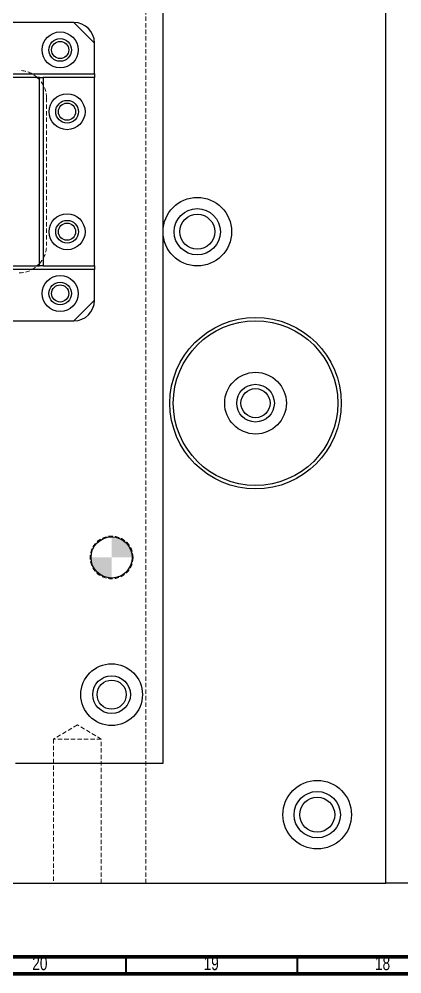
# Model space of a CAD drawing. Header units: millimetres. Extents: x 5 to 1495, y -1208 to 895.
# Drawn here: x 518.9 to 630.6, y 5 to 283.4 of the extents above; entities that cross this region are included whole.
import ezdxf

# ---------------------------------------------------------------- set-up
doc = ezdxf.new("R2010")
doc.units = ezdxf.units.MM
doc.linetypes.add('HIDDEN', pattern=[1.905, 1.27, -0.635])
doc.styles.add('SLDTEXTSTYLE13', font='TXT', dxfattribs={"width": 0.75})

# ---------------------------------------------------------------- blocks, each defined once
blk = doc.blocks.new('SW_DOWELSYMBOL_2')
at = {"linetype": 'Continuous', "lineweight": 0}
h = blk.add_hatch(color=0, dxfattribs=at)
edge = h.paths.add_edge_path(flags=0)
edge.add_arc((0, 0), 6, 0, 90)
edge.add_line((0, 6), (0, 0))
edge.add_line((0, 0), (6, 0))
h = blk.add_hatch(color=0, dxfattribs=at)
edge = h.paths.add_edge_path(flags=0)
edge.add_arc((0, 0), 6, 180, 270)
edge.add_line((0, -6), (0, 0))
edge.add_line((0, 0), (-6, 0))
at = {"color": 0, "linetype": 'Continuous', "lineweight": 0}
blk.add_circle((0, 0), 6, dxfattribs=at)

msp = doc.modelspace()

# ---------------------------------------------------------------- linework, layer by layer
at = {"color": 7, "linetype": 'HIDDEN', "lineweight": 18}
for p, q in [((555.853, 31.435), (555.853, 411.435)), ((526.853, 260.435), (526.853, 217.435)), ((535.853, 77.641), (528.853, 73.435)), ((542.853, 73.435), (535.853, 77.641)), ((542.853, 73.435), (528.853, 73.435)), ((528.853, 73.435), (528.853, 31.435)), ((542.853, 31.435), (542.853, 73.435))]:
    msp.add_line(p, q, dxfattribs=at)
at = {"color": 7, "linetype": 'Continuous', "lineweight": 25}
for p, q in [((625.853, 31.435), (625.853, 411.435)), ((560.853, 66.435), (560.853, 306.435)), ((534.853, 282.435), (499.853, 282.435)), ((540.853, 276.435), (534.853, 282.435)), ((540.853, 267.435), (540.853, 276.435)), ((493.853, 267.435), (540.853, 267.435)), ((540.853, 267.435), (540.853, 266.435)), ((524.853, 266.435), (493.853, 266.435)), ((524.853, 211.435), (524.853, 266.435)), ((524.853, 266.435), (525.853, 266.435)), ((525.853, 266.435), (525.853, 211.435)), ((540.853, 266.435), (525.853, 266.435)), ((540.853, 211.435), (540.853, 266.435)), ((493.853, 211.435), (524.853, 211.435)), ((540.853, 210.435), (493.853, 210.435)), ((525.853, 211.435), (524.853, 211.435)), ((525.853, 211.435), (540.853, 211.435)), ((540.853, 211.435), (540.853, 210.435)), ((540.853, 201.435), (540.853, 210.435)), ((534.853, 195.435), (540.853, 201.435)), ((499.853, 195.435), (534.853, 195.435)), ((517.853, 66.435), (560.853, 66.435)), ((75.853, 31.435), (625.853, 31.435)), ((675.853, 31.435), (625.853, 31.435))]:
    msp.add_line(p, q, dxfattribs=at)
at = {"color": 7, "linetype": 'Continuous', "lineweight": 70}
for p, q in [((1490, 10), (10, 10)), ((1495, 5), (5, 5))]:
    msp.add_line(p, q, dxfattribs=at)
at = {"color": 7, "linetype": 'Continuous', "lineweight": 35}
for p, q in [((550, 10), (550, 5)), ((600, 10), (600, 5))]:
    msp.add_line(p, q, dxfattribs=at)
at = {"color": 7, "linetype": 'Continuous', "lineweight": 25, "flags": 128}
for points in [[(524.145, 266.435), (524.51, 266.092), (524.853, 265.727)], [(524.853, 212.144), (524.51, 211.778), (524.145, 211.435)]]:
    msp.add_lwpolyline(points, dxfattribs=at)
at = {"color": 7, "linetype": 'Continuous', "lineweight": 25}
for centre, radius in [((530.853, 274.435), 5.25), ((530.853, 274.435), 3.3), ((530.853, 274.435), 2.5), ((532.853, 256.435), 5.25), ((532.853, 256.435), 3.3), ((532.853, 256.435), 2.5), ((570.853, 221.435), 10), ((532.853, 221.435), 5.25), ((570.853, 221.435), 6.75), ((570.853, 221.435), 5.1), ((532.853, 221.435), 3.3), ((532.853, 221.435), 2.5), ((530.853, 203.435), 5.25), ((530.853, 203.435), 3.3), ((530.853, 203.435), 2.5), ((587.853, 171.435), 25), ((587.853, 171.435), 24), ((587.853, 171.435), 9), ((587.853, 171.435), 5.5), ((587.853, 171.435), 4.25), ((545.853, 126.435), 6), ((545.853, 86.435), 9), ((545.853, 86.435), 5.5), ((545.853, 86.435), 4.25), ((605.853, 51.435), 10), ((605.853, 51.435), 6.75), ((605.853, 51.435), 5.1)]:
    msp.add_circle(centre, radius, dxfattribs=at)
at = {"color": 7, "linetype": 'HIDDEN', "lineweight": 18}
msp.add_circle((545.853, 126.435), 6.25, dxfattribs=at)
at = {"color": 7, "linetype": 'Continuous', "lineweight": 25}
for centre, start, end in [((534.853, 276.435), 0, 90), ((534.853, 201.435), 270, 0)]:
    msp.add_arc(centre, 6, start, end, dxfattribs=at)
at = {"color": 7, "linetype": 'HIDDEN', "lineweight": 18}
for centre, start, end in [((518.853, 260.435), 48.59038, 90), ((518.853, 260.435), 0, 41.40962), ((518.853, 217.435), 318.59038, 0), ((518.853, 217.435), 270, 311.40962)]:
    msp.add_arc(centre, 8, start, end, dxfattribs=at)

# ---------------------------------------------------------------- block references
at = {"color": 7, "linetype": 'Continuous', "lineweight": 0}
msp.add_blockref('SW_DOWELSYMBOL_2', (545.853, 126.435), dxfattribs=at)

# ---------------------------------------------------------------- texts
at = {"color": 7, "linetype": 'Continuous', "lineweight": 0, "char_height": 3.9688, "attachment_point": 2, "style": 'SLDTEXTSTYLE13'}
for s, insert in [('20', (524.92, 10.06)), ('19', (574.92, 10.06)), ('18', (624.92, 10.06))]:
    msp.add_mtext(s, dxfattribs=dict(at, insert=insert))

doc.saveas('drawing.dxf')
